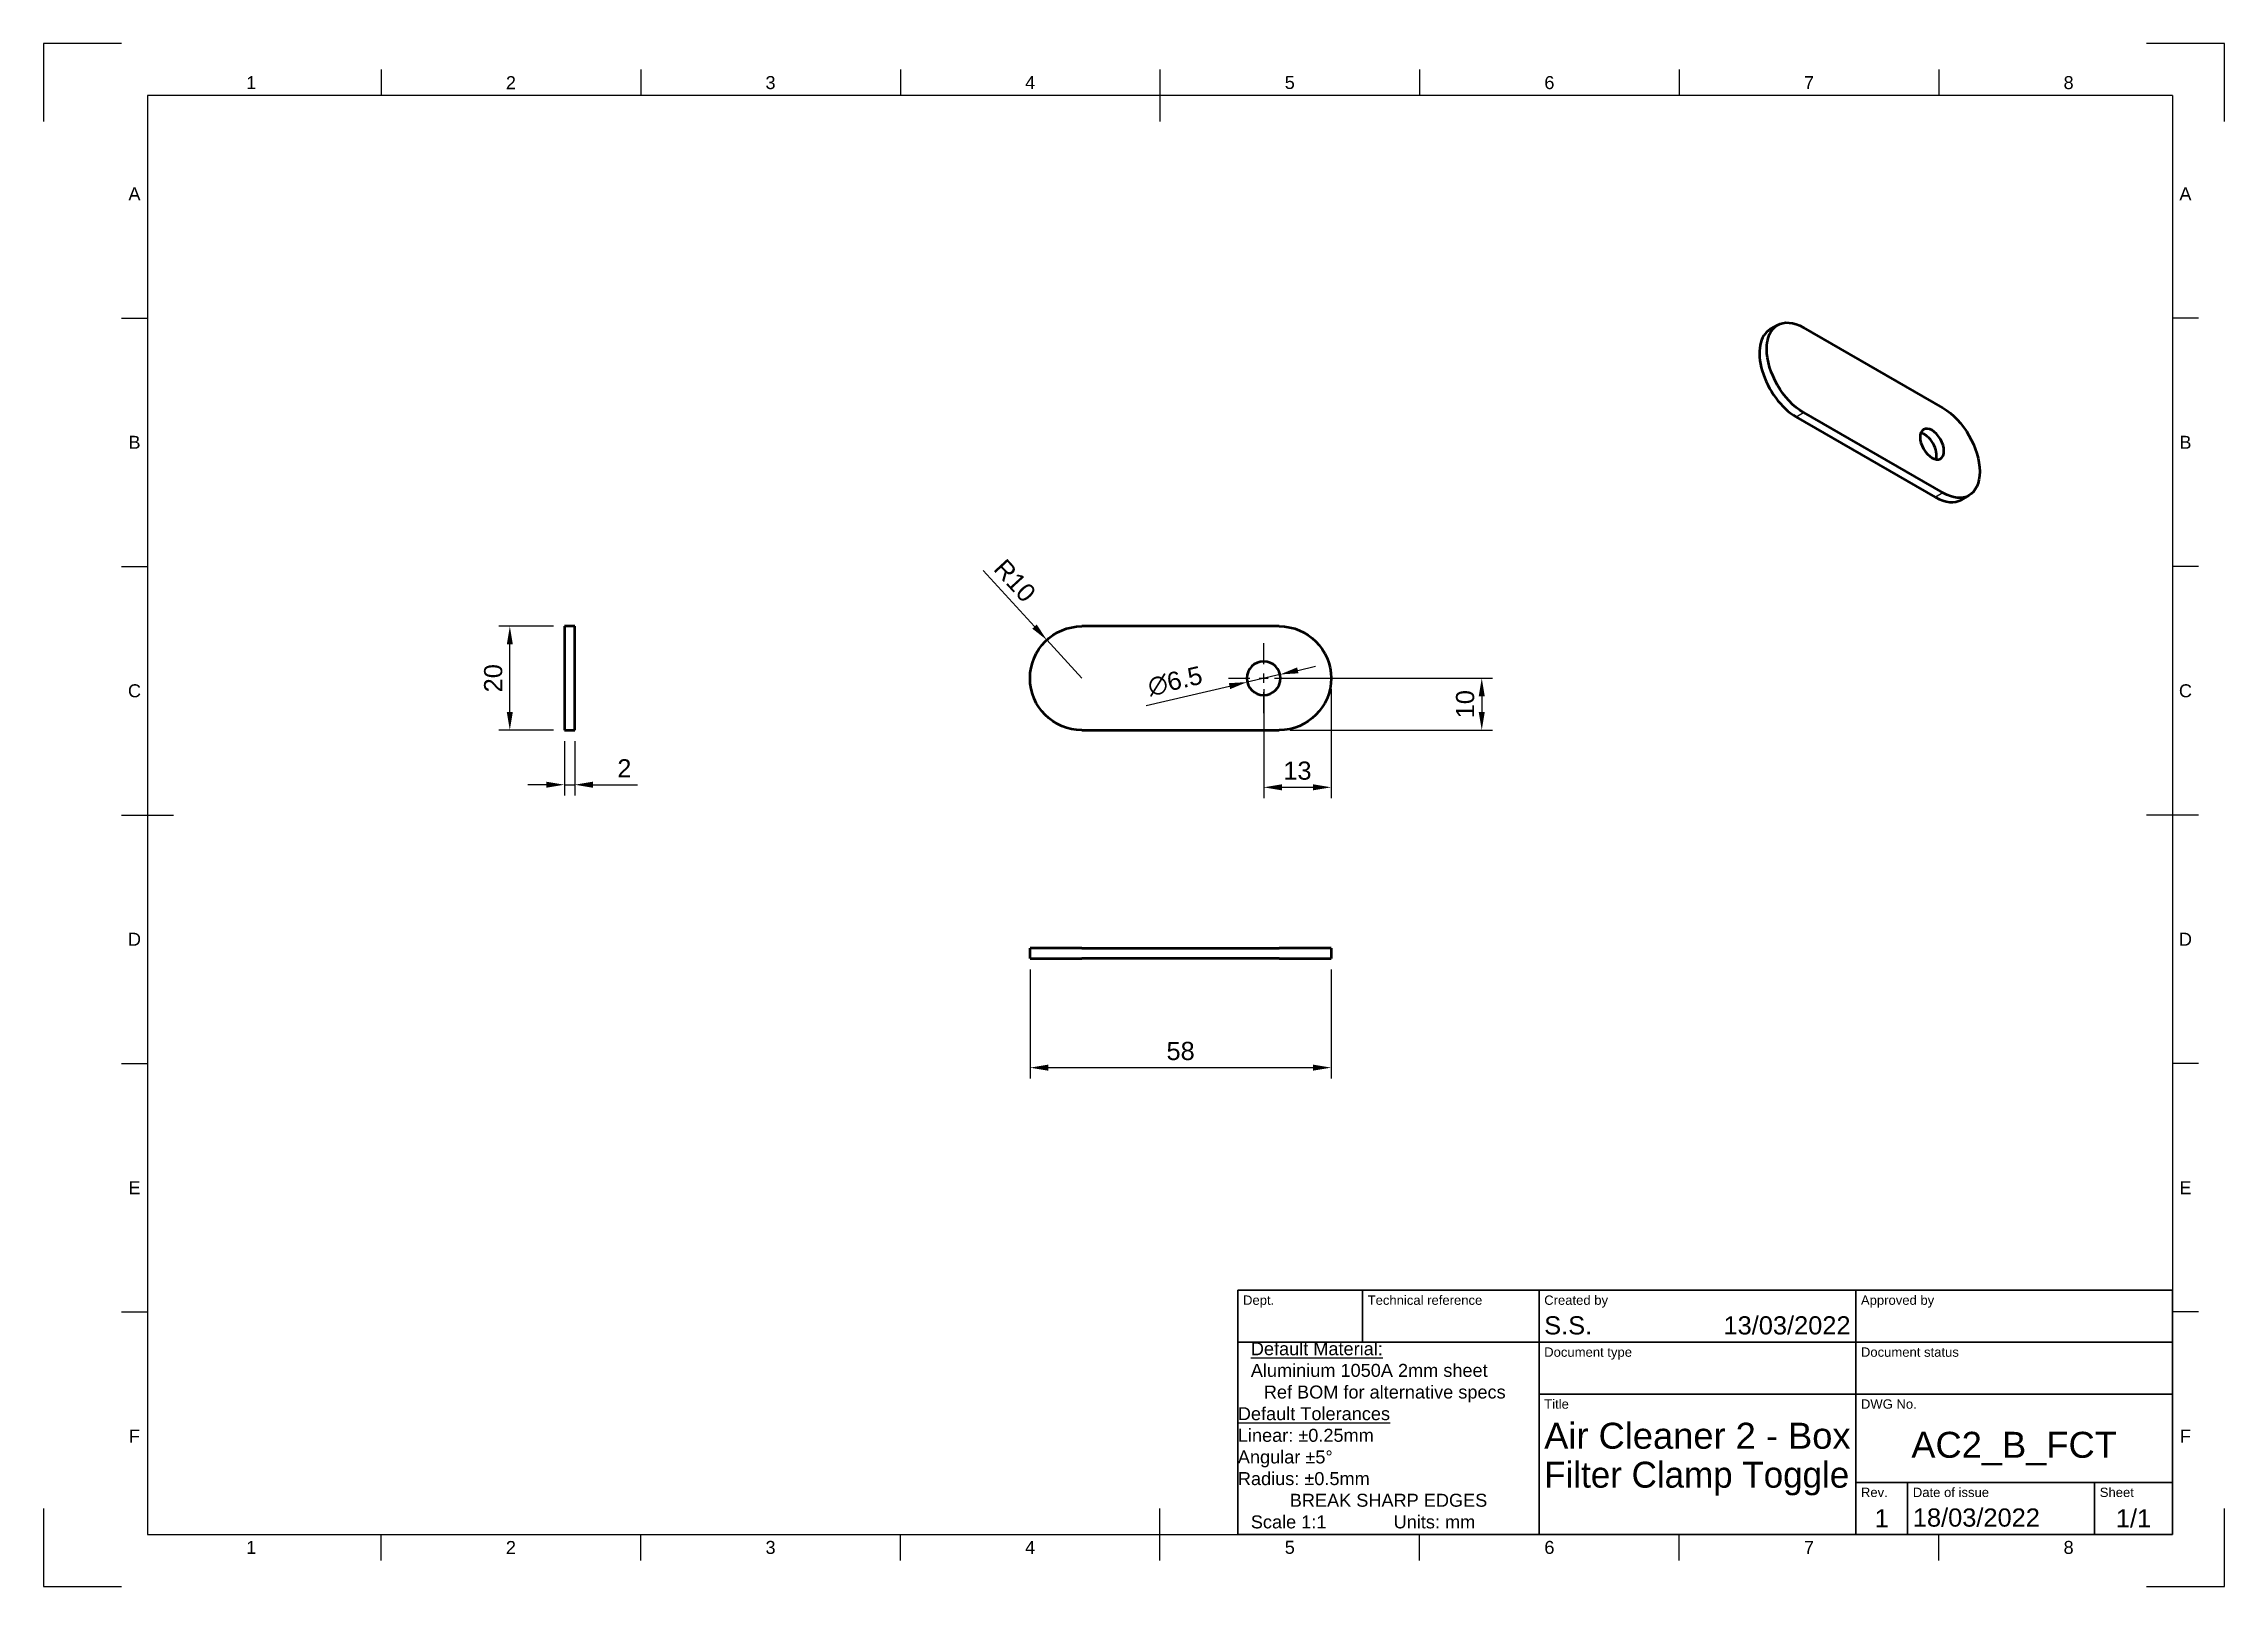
# Model space of a CAD drawing. Header units: millimetres. Extents: x 0 to 420, y 0 to 297.
import ezdxf
from ezdxf.enums import TextEntityAlignment as Align

# ---------------------------------------------------------------- set-up
doc = ezdxf.new("R2010")
doc.units = ezdxf.units.MM
doc.header["$LTSCALE"] = 0.75
doc.linetypes.add('CENTER2', pattern=[28.575, 19.05, -3.175, 3.175, -3.175])
for name, color, linetype, lineweight in [('Annotations', 7, 'Continuous', 25), ('Border', 7, 'Continuous', 25), ('Center Lines', 7, 'CENTER2', 25), ('Dimensions', 7, 'Continuous', 25), ('TitleBlock', 7, 'Continuous', 35), ('Visible', 7, 'Continuous', 50), ('Visible Narrow', 7, 'Continuous', 25)]:
    doc.layers.add(name, color=color, linetype=linetype, lineweight=lineweight)
doc.styles.add('FusionTitle', font='arial.ttf')
doc.styles.get("Standard").update_dxf_attribs({"font": 'arial.ttf'})
doc.dimstyles.new('ISO-25', dxfattribs={"dimtxt": 3.5, "dimasz": 3.5, "dimexe": 2.1, "dimexo": 2.1, "dimgap": 1.4, "dimtad": 1, "dimzin": 12, "dimdsep": 46, "dimtxsty": 'Standard', "dimcen": 0, "dimclrd": 256, "dimclre": 256, "dimclrt": 256, "dimazin": 3, "dimtp": 0.1, "dimtm": 0.1, "dimtfac": 0.714286, "dimtmove": 0, "dimatfit": 3, "dimfxl": 1, "dimtzin": 12, "dimarcsym": 0})

# ---------------------------------------------------------------- blocks, each defined once
blk = doc.blocks.new('ISO_A3_SHEET')
at = {"layer": 'Border'}
for p, q in [((65, 292), (65, 287)), ((115, 292), (115, 287)), ((165, 292), (165, 287)), ((215, 292), (215, 282)), ((265, 292), (265, 287)), ((315, 292), (315, 287)), ((365, 292), (365, 287)), ((410, 287), (20, 287)), ((20, 287), (20, 10)), ((410, 287), (410, 10)), ((15, 244.16666), (20, 244.16666)), ((415, 244.16666), (410, 244.16666)), ((15, 196.33333), (20, 196.33333)), ((415, 196.33333), (410, 196.33333)), ((15, 148.5), (25, 148.5)), ((415, 148.5), (405, 148.5)), ((15, 100.66667), (20, 100.66667)), ((415, 100.66667), (410, 100.66667)), ((15, 52.83334), (20, 52.83334)), ((415, 52.83334), (410, 52.83334)), ((215, 5), (215, 15)), ((20, 10), (410, 10)), ((65, 5), (65, 10)), ((115, 5), (115, 10)), ((165, 5), (165, 10)), ((265, 5), (265, 10)), ((315, 5), (315, 10)), ((365, 5), (365, 10))]:
    blk.add_line(p, q, dxfattribs=at)
at = {"layer": 'Defpoints'}
for p, q in [((15, 297), (0, 297)), ((0, 297), (0, 282)), ((420, 297), (405, 297)), ((420, 282), (420, 297)), ((0, 15), (0, 0)), ((420, 0), (420, 15)), ((0, 0), (15, 0)), ((405, 0), (420, 0))]:
    blk.add_line(p, q, dxfattribs=at)
at = {"layer": 'Border', "style": 'FusionTitle'}
for s, p in [('1', (40, 289.5)), ('2', (90, 289.5)), ('3', (140, 289.5)), ('4', (190, 289.5)), ('5', (240, 289.5)), ('6', (290, 289.5)), ('7', (340, 289.5)), ('8', (390, 289.5)), ('A', (17.5, 268.08333)), ('A', (412.5, 268.08333)), ('B', (17.5, 220.25)), ('B', (412.5, 220.25)), ('C', (17.5, 172.41667)), ('C', (412.5, 172.41667)), ('D', (17.5, 124.58334)), ('D', (412.5, 124.58334)), ('E', (17.5, 76.75001)), ('E', (412.5, 76.75001)), ('F', (17.5, 28.91668)), ('F', (412.5, 28.91668)), ('1', (40, 7.5)), ('2', (90, 7.5)), ('3', (140, 7.5)), ('4', (190, 7.5)), ('5', (240, 7.5)), ('6', (290, 7.5)), ('7', (340, 7.5)), ('8', (390, 7.5))]:
    blk.add_text(s, height=2.5, dxfattribs=at).set_placement(p, align=Align.MIDDLE)
blk = doc.blocks.new('ISO_TITLEBLOCK')
at = {"layer": 'TitleBlock'}
for p, q in [((0, 47), (-180, 47)), ((-180, 47), (-180, 0)), ((-156, 37), (-156, 47)), ((-122, 0), (-122, 47)), ((-61, 0), (-61, 47)), ((0, 0), (0, 47)), ((-180, 37), (0, 37)), ((-122, 27), (0, 27)), ((-61, 10), (0, 10)), ((-51, 0), (-51, 10)), ((-15, 0), (-15, 10)), ((-180, 0), (0, 0))]:
    blk.add_line(p, q, dxfattribs=at)
at = {"layer": 'TitleBlock', "style": 'FusionTitle'}
for s, p in [('Dept.', (-179, 46)), ('Technical reference', (-155, 46)), ('Created by', (-121, 46)), ('Approved by', (-60, 46)), ('Document type', (-121, 36)), ('Document status', (-60, 36)), ('Title', (-121, 26)), ('DWG No.', (-60, 26)), ('Rev.', (-60, 9)), ('Date of issue', (-50, 9)), ('Sheet', (-14, 9))]:
    blk.add_text(s, height=1.8, dxfattribs=at).set_placement(p, align=Align.TOP_LEFT)
for tag, height, p in [('DEPT', 3.5, (-179, 42)), ('TECHNICAL_REFERENCE', 3.5, (-155, 42)), ('CREATED_BY', 3.5, (-121, 42)), ('APPROVED_BY', 3.5, (-60, 42)), ('DOCUMENT_TYPE', 3.5, (-121, 32)), ('DOCUMENT_STATUS', 3.5, (-60, 32)), ('TITLE_1', 5, (-121, 21.5)), ('TITLE_2', 5, (-121, 14)), ('TITLE_3', 5, (-121, 6.5)), ('DATE_OF_ISSUE', 3.5, (-50, 5))]:
    blk.add_attdef(tag, text='', height=height, dxfattribs=at).set_placement(p, align=Align.TOP_LEFT)
for tag, p in [('CREATED_DATE', (-62, 42)), ('APPROVED_DATE', (-0.99, 42))]:
    blk.add_attdef(tag, text='', height=3.5, dxfattribs=at).set_placement(p, align=Align.TOP_RIGHT)
for tag, height, p in [('DRAWING_NUMBER', 5, (-30.5, 19.75)), ('REV', 3.5, (-56, 4.85)), ('SHEET', 3.5, (-7.5, 4.85))]:
    blk.add_attdef(tag, text='', height=height, dxfattribs=at).set_placement(p, align=Align.TOP_CENTER)
blk = doc.blocks.new('*D15')
at = {"layer": 'Defpoints', "color": 0, "transparency": 16777216}
for p in [(234.973544, 174.827581), (237.973545, 164.827581), (276.973544, 164.827581)]:
    blk.add_point(p, dxfattribs=at)
at = {"layer": 'Dimensions', "lineweight": -2, "transparency": 16777216}
for p, q in [((237.073544, 174.827581), (279.073544, 174.827581)), ((276.973544, 171.327581), (276.973544, 168.327581)), ((240.073545, 164.827581), (279.073544, 164.827581))]:
    blk.add_line(p, q, dxfattribs=at)
at = {"layer": 'Dimensions', "transparency": 16777216}
for points in [[(276.390211, 171.327581), (277.556878, 171.327581), (276.973544, 174.827581)], [(276.390211, 168.327581), (277.556878, 168.327581), (276.973544, 164.827581)]]:
    blk.add_solid(points, dxfattribs=at)
at = {"layer": 'Dimensions', "transparency": 16777216, "insert": (273.786539, 169.827581), "char_height": 3.5, "attachment_point": 5, "rotation": 90}
blk.add_mtext('10', dxfattribs=at)
blk = doc.blocks.new('*D16')
at = {"layer": 'Defpoints', "color": 0, "transparency": 16777216}
for p in [(193.208655, 182.192108), (199.973545, 174.827581)]:
    blk.add_point(p, dxfattribs=at)
at = {"layer": 'Dimensions', "lineweight": -2, "transparency": 16777216}
for p, q in [((180.929503, 195.55968), (190.840943, 184.769693)), ((199.973545, 174.827581), (193.208655, 182.192108))]:
    blk.add_line(p, q, dxfattribs=at)
at = {"layer": 'Dimensions', "transparency": 16777216}
blk.add_solid([(191.270541, 185.164311), (190.411346, 184.375074), (193.208655, 182.192108)], dxfattribs=at)
at = {"layer": 'Dimensions', "transparency": 16777216, "insert": (187.048446, 193.609453), "char_height": 3.5, "attachment_point": 5, "rotation": 312.5698764}
blk.add_mtext('R10', dxfattribs=at)
blk = doc.blocks.new('*D17')
at = {"layer": 'Defpoints', "color": 0, "transparency": 16777216}
for p in [(231.807088, 174.095423), (238.140001, 175.559739)]:
    blk.add_point(p, dxfattribs=at)
at = {"layer": 'Dimensions', "lineweight": -2, "transparency": 16777216}
for p, q in [((241.55003, 176.348216), (244.96006, 177.136694)), ((212.315023, 169.588407), (228.397059, 173.306945)), ((238.140001, 175.559739), (231.807088, 174.095423))]:
    blk.add_line(p, q, dxfattribs=at)
at = {"layer": 'Dimensions', "transparency": 16777216}
for points in [[(241.418618, 176.916554), (241.681443, 175.779878), (238.140001, 175.559739)], [(228.265646, 173.875284), (228.528471, 172.738607), (231.807088, 174.095423)]]:
    blk.add_solid(points, dxfattribs=at)
at = {"layer": 'Dimensions', "transparency": 16777216, "insert": (217.911008, 174.253888), "char_height": 3.5, "attachment_point": 5, "rotation": 13.0192887}
blk.add_mtext('∅6.5', dxfattribs=at)
blk = doc.blocks.new('*D18')
at = {"layer": 'Defpoints', "color": 0, "transparency": 16777216}
for p in [(100.287737, 164.827581), (102.287737, 164.827581), (102.287737, 154.327581)]:
    blk.add_point(p, dxfattribs=at)
at = {"layer": 'Dimensions', "lineweight": -2, "transparency": 16777216}
for p, q in [((100.287737, 162.727581), (100.287737, 152.227581)), ((102.287737, 162.727581), (102.287737, 152.227581)), ((96.787737, 154.327581), (93.287737, 154.327581)), ((100.287737, 154.327581), (102.287737, 154.327581)), ((105.787737, 154.327581), (114.40595, 154.327581))]:
    blk.add_line(p, q, dxfattribs=at)
at = {"layer": 'Dimensions', "transparency": 16777216}
for points in [[(96.787737, 154.910914), (96.787737, 153.744247), (100.287737, 154.327581)], [(105.787737, 154.910914), (105.787737, 153.744247), (102.287737, 154.327581)]]:
    blk.add_solid(points, dxfattribs=at)
at = {"layer": 'Dimensions', "transparency": 16777216, "insert": (111.846844, 157.484743), "char_height": 3.5, "attachment_point": 5}
blk.add_mtext('2', dxfattribs=at)
blk = doc.blocks.new('*D19')
at = {"layer": 'Defpoints', "color": 0, "transparency": 16777216}
for p in [(189.973544, 120.860581), (247.973544, 120.860581), (247.973544, 99.860581)]:
    blk.add_point(p, dxfattribs=at)
at = {"layer": 'Dimensions', "lineweight": -2, "transparency": 16777216}
for p, q in [((189.973544, 118.760581), (189.973544, 97.760581)), ((247.973544, 118.760581), (247.973544, 97.760581)), ((193.473544, 99.860581), (244.473544, 99.860581))]:
    blk.add_line(p, q, dxfattribs=at)
at = {"layer": 'Dimensions', "transparency": 16777216}
for points in [[(193.473544, 100.443915), (193.473544, 99.277248), (189.973544, 99.860581)], [(244.473544, 100.443915), (244.473544, 99.277248), (247.973544, 99.860581)]]:
    blk.add_solid(points, dxfattribs=at)
at = {"layer": 'Dimensions', "transparency": 16777216, "insert": (218.973544, 103.047587), "char_height": 3.5, "attachment_point": 5}
blk.add_mtext('58', dxfattribs=at)
blk = doc.blocks.new('*D20')
at = {"layer": 'Defpoints', "color": 0, "transparency": 16777216}
for p in [(234.973544, 174.827581), (247.973545, 174.827581), (247.973545, 153.827581)]:
    blk.add_point(p, dxfattribs=at)
at = {"layer": 'Dimensions', "lineweight": -2, "transparency": 16777216}
for p, q in [((234.973544, 172.727581), (234.973544, 151.727581)), ((247.973545, 172.727581), (247.973545, 151.727581)), ((238.473544, 153.827581), (244.473545, 153.827581))]:
    blk.add_line(p, q, dxfattribs=at)
at = {"layer": 'Dimensions', "transparency": 16777216}
for points in [[(238.473544, 154.410914), (238.473544, 153.244247), (234.973544, 153.827581)], [(244.473545, 154.410914), (244.473545, 153.244247), (247.973545, 153.827581)]]:
    blk.add_solid(points, dxfattribs=at)
at = {"layer": 'Dimensions', "transparency": 16777216, "insert": (241.473545, 157.01578), "char_height": 3.5, "attachment_point": 5}
blk.add_mtext('13', dxfattribs=at)
blk = doc.blocks.new('*D21')
at = {"layer": 'Defpoints', "color": 0, "transparency": 16777216}
for p in [(89.787737, 184.827581), (100.287737, 184.827581), (100.287737, 164.827581)]:
    blk.add_point(p, dxfattribs=at)
at = {"layer": 'Dimensions', "lineweight": -2, "transparency": 16777216}
for p, q in [((98.187737, 184.827581), (87.687737, 184.827581)), ((89.787737, 168.327581), (89.787737, 181.327581)), ((98.187737, 164.827581), (87.687737, 164.827581))]:
    blk.add_line(p, q, dxfattribs=at)
at = {"layer": 'Dimensions', "transparency": 16777216}
for points in [[(89.204404, 181.327581), (90.371071, 181.327581), (89.787737, 184.827581)], [(89.204404, 168.327581), (90.371071, 168.327581), (89.787737, 164.827581)]]:
    blk.add_solid(points, dxfattribs=at)
at = {"layer": 'Dimensions', "transparency": 16777216, "insert": (86.600732, 174.827581), "char_height": 3.5, "attachment_point": 5, "rotation": 90}
blk.add_mtext('20', dxfattribs=at)
blk = doc.blocks.new('*U14')
at = {"layer": 'Center Lines', "color": 0, "ltscale": 0.75, "transparency": 16777216}
for p, q in [((0, 2.678906), (0, 6.75)), ((-6.75, 0), (-2.678906, 0)), ((2.678906, 0), (6.75, 0)), ((0, -6.75), (0, -2.678906))]:
    blk.add_line(p, q, dxfattribs=at)
at = {"layer": 'Center Lines', "color": 0, "linetype": 'Continuous', "ltscale": 0.75, "transparency": 16777216}
for p, q in [((-0.892969, 0), (0.892969, 0)), ((0, -0.892969), (0, 0.892969))]:
    blk.add_line(p, q, dxfattribs=at)

msp = doc.modelspace()

# ---------------------------------------------------------------- linework, layer by layer
at = {"layer": 'Visible', "extrusion": (0, 0.817547, -0.575862)}
for p, q in [((333.946055, 242.821681, 11.561862), (332.531842, 242.00729, 10.405676)), ((365.806435, 226.857881, -16.164293), (338.936377, 242.331318, 5.803245)), ((364.392222, 209.692547, -5.803245), (337.522164, 225.165984, 16.164293)), ((338.936377, 225.980376, 17.320479), (365.806435, 210.506939, -4.647059)), ((369.382544, 209.202184, -11.561862), (370.796757, 210.016575, -10.405676))]:
    msp.add_line(p, q, dxfattribs=at)
at = {"layer": 'Visible', "extrusion": (0, 1, 0)}
for p, q in [((102.287737, 184.827581, 19), (100.287737, 184.827581, 19)), ((237.973545, 184.827581, 1), (199.973545, 184.827581, 1)), ((100.287737, 164.827581, 19), (102.287737, 164.827581, 19)), ((199.973545, 164.827581, 1), (237.973545, 164.827581, 1))]:
    msp.add_line(p, q, dxfattribs=at)
at = {"layer": 'Visible'}
for p, q in [((189.973544, 120.860581), (189.973544, 122.860581)), ((199.973544, 122.860581, 10), (237.973544, 122.860581, 10)), ((247.973544, 122.860581), (247.973544, 120.860581)), ((237.973544, 120.860581, 10), (199.973544, 120.860581, 10))]:
    msp.add_line(p, q, dxfattribs=at)
at = {"layer": 'Visible', "extrusion": (-0.707107, -0.407196, -0.578093)}
msp.add_circle((-9.074574, -252.708917, -341.695301), 3.25, dxfattribs=at)
at = {"layer": 'Visible', "extrusion": (-2e-16, 2.98e-14, -1)}
msp.add_circle((-234.973544, 174.827581, -1), 3.25, dxfattribs=at)
at = {"layer": 'Visible', "extrusion": (-0.707107, -0.407196, -0.578093)}
for centre, start, end in [((-33.775408, -227.91237, -341.695301), 44.889207, 224.889207), ((-6.95736, -254.834336, -341.695301), 224.889207, 44.889207)]:
    msp.add_arc(centre, 10, start, end, dxfattribs=at)
at = {"layer": 'Visible', "extrusion": (0.707107, 0.407196, 0.578093)}
for centre, radius, start, end in [((33.775408, -227.91237, 339.695301), 10, 360, 135.110793), ((9.074574, -252.708917, 339.695301), 3.25, 205.740991, 334.259009), ((6.95736, -254.834336, 339.695301), 10, 135.110793, 180)]:
    msp.add_arc(centre, radius, start, end, dxfattribs=at)
at = {"layer": 'Visible', "extrusion": (1, 2.27e-14, -2.967e-13)}
msp.add_arc((174.827581, 19, 100.287737), 10, 0, 180, dxfattribs=at)
at = {"layer": 'Visible', "extrusion": (-1, -2.27e-14, 2.967e-13)}
msp.add_arc((-174.827581, 19, -102.287737), 10, 0, 180, dxfattribs=at)
at = {"layer": 'Visible', "extrusion": (1e-16, 2.27e-14, -1)}
for centre, start, end in [((-199.973545, 174.827581, -1), 270, 90), ((-237.973545, 174.827581, -1), 90, 270)]:
    msp.add_arc(centre, 10, start, end, dxfattribs=at)
at = {"layer": 'Visible', "extrusion": (0, -1, -2.27e-14)}
msp.add_arc((199.973544, 0, -122.860581), 10, 90, 180, dxfattribs=at)
at = {"layer": 'Visible', "extrusion": (-7.1e-15, -1, -2.98e-14)}
msp.add_arc((237.973544, 0, -122.860581), 10, 0, 90, dxfattribs=at)
at = {"layer": 'Visible', "extrusion": (-7.1e-15, 1, 2.98e-14)}
msp.add_arc((-199.973544, 0, 120.860581), 10, 0, 90, dxfattribs=at)
at = {"layer": 'Visible', "extrusion": (0, 1, 2.27e-14)}
msp.add_arc((-237.973544, 0, 120.860581), 10, 90, 180, dxfattribs=at)
at = {"layer": 'Visible Narrow', "extrusion": (0, 0.817547, -0.575862)}
for p, q in [((337.522164, 225.165984, 16.164293), (338.936377, 225.980376, 17.320479)), ((365.806435, 210.506939, -4.647059), (364.392222, 209.692547, -5.803245))]:
    msp.add_line(p, q, dxfattribs=at)

# ---------------------------------------------------------------- block references
at = {"layer": 'Border'}
msp.add_blockref('ISO_A3_SHEET', (0, 0), dxfattribs=at)
at = {"layer": 'Center Lines', "ltscale": 0.75}
msp.add_blockref('*U14', (234.973544, 174.827581), dxfattribs=at)
at = {"layer": 'TitleBlock'}
ref = msp.add_blockref('ISO_TITLEBLOCK', (410, 10), dxfattribs=at)
ref.add_attrib('DATE_OF_ISSUE', '18/03/2022', dxfattribs={"height": 3.5, "style": 'FusionTitle'}).set_placement((360, 15), align=Align.TOP_LEFT)
ref.add_attrib('REV', '1', dxfattribs={"height": 3.5, "style": 'FusionTitle'}).set_placement((354, 14.85), align=Align.TOP_CENTER)
ref.add_attrib('CREATED_DATE', '13/03/2022', dxfattribs={"height": 3.5, "style": 'FusionTitle'}).set_placement((348, 52), align=Align.TOP_RIGHT)
ref.add_attrib('SHEET', '1/1', dxfattribs={"height": 3.5, "style": 'FusionTitle'}).set_placement((402.5, 14.85), align=Align.TOP_CENTER)
ref.add_attrib('TITLE_2', 'Filter Clamp Toggle', dxfattribs={"height": 5, "style": 'FusionTitle', "width": 0.964135}).set_placement((289, 24), align=Align.TOP_LEFT)
ref.add_attrib('DRAWING_NUMBER', 'AC2_B_FCT', dxfattribs={"height": 5, "style": 'FusionTitle'}).set_placement((379.5, 29.751432), align=Align.TOP_CENTER)
ref.add_attrib('TITLE_1', 'Air Cleaner 2 - Box', dxfattribs={"height": 5, "style": 'FusionTitle'}).set_placement((289, 31.5), align=Align.TOP_LEFT)
ref.add_attrib('CREATED_BY', 'S.S.', dxfattribs={"height": 3.5, "style": 'FusionTitle'}).set_placement((289, 52), align=Align.TOP_LEFT)

# ---------------------------------------------------------------- texts
at = {"layer": 'Annotations', "insert": (230, 47), "char_height": 2.5, "attachment_point": 1}
msp.add_mtext_dynamic_manual_height_columns('\\pi-2.5,l5;{\\LDefault Material: ^J}Aluminium 1050A 2mm sheet\\P\\pi2.5,l2.5;Ref BOM for alternative specs\\P\\pi0,l0;{\\LDefault Tolerances^J}Linear: ±0.25mm ^JAngular ±5° ^JRadius: ±0.5mm^J^IBREAK SHARP EDGES\\P\\pl2.5;Scale 1:1^I^IUnits: mm', width=58, gutter_width=17.5, heights=[0], dxfattribs=at)

# ---------------------------------------------------------------- dimensions: what is measured, and where the dimension line sits
at = {"layer": 'Dimensions'}
dim = msp.add_radius_dim(center=(199.973545, 174.827581), mpoint=(193.208655, 182.192108), dimstyle='ISO-25', override={"dimlfac": 1, "dimse1": 1}, dxfattribs=at)
dim.commit()
dim.dimension.update_dxf_attribs({"geometry": '*D16', "text_midpoint": (187.048446, 193.609453)})
for p1, p2, distance, picture, middle in [((100.287737, 164.827581), (100.287737, 184.827581), 10.5, '*D21', (86.600732, 174.827581)), ((234.973544, 174.827581), (247.973545, 174.827581), -21, '*D20', (241.473545, 157.01578)), ((100.287737, 164.827581), (102.287737, 164.827581), -10.5, '*D18', (111.846844, 157.484743)), ((189.973544, 120.860581), (247.973544, 120.860581), -21, '*D19', (218.973544, 103.047587))]:
    dim = msp.add_aligned_dim(p1=p1, p2=p2, distance=distance, dimstyle='ISO-25', override={"dimlfac": 1, "dimclrd": 256, "dimclre": 256}, dxfattribs=at)
    dim.commit()
    dim.dimension.update_dxf_attribs({"geometry": picture, "text_midpoint": middle})
dim = msp.add_diameter_dim_2p(p1=(238.140001, 175.559739), p2=(231.807088, 174.095423), dimstyle='ISO-25', override={"dimlfac": 1, "dimtp": 0.5, "dimtm": 0}, dxfattribs=at)
dim.commit()
dim.dimension.update_dxf_attribs({"geometry": '*D17', "text_midpoint": (217.911008, 174.253888)})
dim = msp.add_linear_dim(base=(276.973544, 164.827581), p1=(234.973544, 174.827581), p2=(237.973545, 164.827581), angle=90, dimstyle='ISO-25', override={"dimlfac": 1, "dimclrd": 256, "dimclre": 256}, dxfattribs=at)
dim.commit()
dim.dimension.update_dxf_attribs({"geometry": '*D15', "text_midpoint": (273.786539, 169.827581)})

doc.saveas('drawing.dxf')
